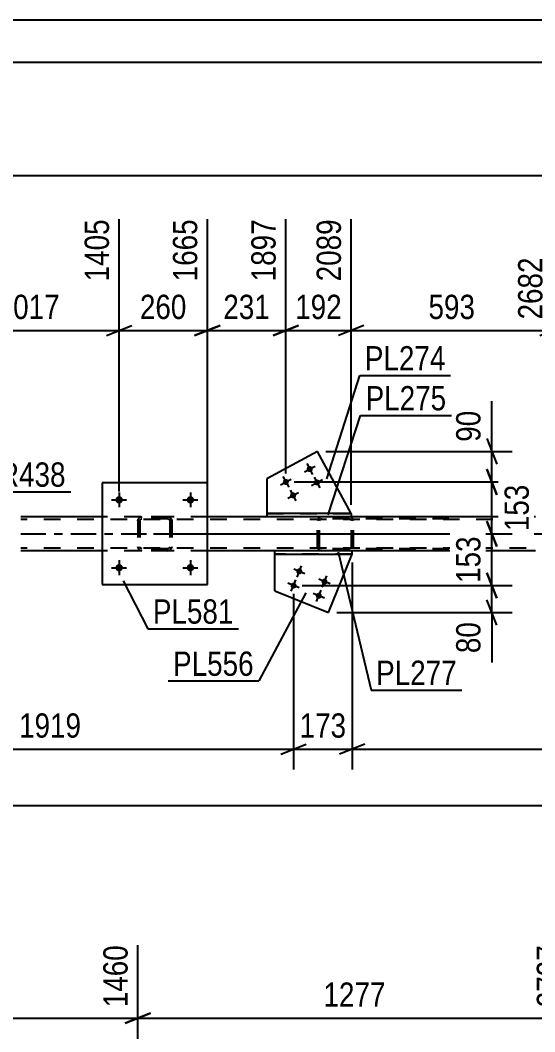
# Model space of a CAD drawing. Header units: millimetres. Extents: x -75 to 766, y -434 to 160.
# Drawn here: x 35.6 to 96.3, y 41.1 to 160.4 of the extents above; entities that cross this region are included whole.
import ezdxf

# ---------------------------------------------------------------- set-up
doc = ezdxf.new("R2010")
doc.units = ezdxf.units.MM
doc.linetypes.add('DXK_LINE_DOT2', pattern=[3.9198, 1.9599, -1.9599])
doc.linetypes.add('DXK_LINE_DOT3', pattern=[5.9187, 2.979, -0.9799, 0.9799, -0.9799])
doc.styles.add('Arial Narrow', font='ARIALN.TTF', dxfattribs={"height": 0.2})

# ---------------------------------------------------------------- blocks, each defined once
blk = doc.blocks.new('Unknown-814185074-1135')
at = {"color": 5, "linetype": 'Continuous'}
for p, q in [((766.44, 160.41), (-74.56, 160.41)), ((761.44, 155.41), (-69.56, 155.41))]:
    blk.add_line(p, q, dxfattribs=at)
blk = doc.blocks.new('Bolt-814185074-2458 - 2456')
at = {"linetype": 'Continuous'}
for points in [[(47.71, 103.86, -1), (46.83, 103.86, -1)], [(56.11, 103.86, -1), (55.23, 103.86, -1)]]:
    blk.add_hatch(color=1, dxfattribs=at).paths.add_polyline_path(points)
at = {"color": 1, "linetype": 'Continuous'}
for p, q in [((46.39, 103.86), (48.15, 103.86)), ((47.27, 104.74), (47.27, 102.98)), ((54.79, 103.86), (56.55, 103.86)), ((55.67, 104.74), (55.67, 102.98))]:
    blk.add_line(p, q, dxfattribs=at)
blk = doc.blocks.new('Bolt-814185074-2459 - 2456')
at = {"linetype": 'Continuous'}
for points in [[(47.71, 95.86, -1), (46.83, 95.86, -1)], [(56.11, 95.86, -1), (55.23, 95.86, -1)]]:
    blk.add_hatch(color=1, dxfattribs=at).paths.add_polyline_path(points)
at = {"color": 1, "linetype": 'Continuous'}
for p, q in [((47.27, 96.74), (47.27, 94.98)), ((55.67, 96.74), (55.67, 94.98)), ((46.39, 95.86), (48.15, 95.86)), ((54.79, 95.86), (56.55, 95.86))]:
    blk.add_line(p, q, dxfattribs=at)
blk = doc.blocks.new('Part-814185074-2602 - 2456')
at = {"color": 2, "linetype": 'Continuous'}
for p, q in [((45.27, 101.86), (35.67, 101.86)), ((64.67, 101.86), (57.67, 101.86)), ((96.35, 101.86), (74.61, 101.86)), ((45.27, 97.86), (35.67, 97.86)), ((65.63, 97.86), (57.67, 97.86)), ((96.35, 97.86), (74.73, 97.86))]:
    blk.add_line(p, q, dxfattribs=at)
at = {"color": 7, "linetype": 'DXK_LINE_DOT2'}
for p, q in [((640.09, 101.54), (35.67, 101.54)), ((57.67, 101.86), (45.27, 101.86)), ((74.61, 101.86), (64.67, 101.86)), ((640.09, 98.18), (35.67, 98.18)), ((57.67, 97.86), (45.27, 97.86)), ((74.73, 97.86), (65.63, 97.86))]:
    blk.add_line(p, q, dxfattribs=at)
at = {"color": 7, "linetype": 'DXK_LINE_DOT3'}
blk.add_line((35.67, 99.86), (640.09, 99.86), dxfattribs=at)
blk = doc.blocks.new('Part-814185074-2496 - 2456')
at = {"color": 2, "linetype": 'Continuous'}
for p, q in [((57.67, 105.86), (45.27, 105.86)), ((45.27, 105.86), (45.27, 93.86)), ((57.67, 93.86), (57.67, 105.86)), ((45.27, 93.86), (57.67, 93.86))]:
    blk.add_line(p, q, dxfattribs=at)
blk = doc.blocks.new('Part-814185074-2497 - 2456')
at = {"color": 7, "linetype": 'DXK_LINE_DOT2'}
for p, q in [((49.47, 101.38), (49.5, 101.57)), ((49.5, 101.57), (49.47, 101.38)), ((49.47, 101.38), (49.47, 98.34)), ((49.71, 101.38), (49.72, 101.48)), ((49.71, 101.38), (49.71, 98.34)), ((49.72, 101.48), (49.78, 101.55)), ((49.76, 101.83), (49.95, 101.86)), ((49.95, 101.86), (49.76, 101.83)), ((49.78, 101.55), (49.85, 101.61)), ((49.85, 101.61), (49.95, 101.62)), ((52.99, 101.86), (49.95, 101.86)), ((52.99, 101.62), (49.95, 101.62)), ((52.99, 101.86), (53.17, 101.83)), ((53.17, 101.83), (52.99, 101.86)), ((52.99, 101.62), (53.08, 101.61)), ((53.08, 101.61), (53.16, 101.55)), ((53.16, 101.55), (53.21, 101.48)), ((53.21, 101.48), (53.23, 101.38)), ((53.23, 101.38), (53.23, 98.34)), ((53.43, 101.57), (53.47, 101.38)), ((53.47, 101.38), (53.43, 101.57)), ((53.47, 101.38), (53.47, 98.34)), ((49.5, 98.16), (49.47, 98.34)), ((49.47, 98.34), (49.5, 98.16)), ((49.72, 98.25), (49.71, 98.34)), ((49.78, 98.17), (49.72, 98.25)), ((49.95, 97.86), (49.76, 97.9)), ((49.76, 97.9), (49.95, 97.86)), ((49.85, 98.12), (49.78, 98.17)), ((49.95, 98.1), (49.85, 98.12)), ((52.99, 98.1), (49.95, 98.1)), ((52.99, 97.86), (49.95, 97.86)), ((53.08, 98.12), (52.99, 98.1)), ((53.17, 97.9), (52.99, 97.86)), ((52.99, 97.86), (53.17, 97.9)), ((53.16, 98.17), (53.08, 98.12)), ((53.21, 98.25), (53.16, 98.17)), ((53.23, 98.34), (53.21, 98.25)), ((53.47, 98.34), (53.43, 98.16)), ((53.43, 98.16), (53.47, 98.34))]:
    blk.add_line(p, q, dxfattribs=at)
at = {"color": 7, "linetype": 'DXK_LINE_DOT3'}
blk.add_line((51.47, 99.86), (51.47, 99.86), dxfattribs=at)
at = {"color": 7, "linetype": 'DXK_LINE_DOT2'}
for centre, start, end in [((49.95, 101.38), 112.5, 157.5), ((49.95, 101.38), 112.5, 157.5), ((52.99, 101.38), 22.5, 67.5), ((52.99, 101.38), 22.5, 67.5), ((49.95, 98.34), 202.5, 247.5), ((49.95, 98.34), 202.5, 247.5), ((52.99, 98.34), 292.5, 337.5), ((52.99, 98.34), 292.5, 337.5)]:
    blk.add_arc(centre, 0.48, start, end, dxfattribs=at)
blk = doc.blocks.new('Part-814185074-2658 - 2456')
at = {"color": 7, "linetype": 'DXK_LINE_DOT2'}
for p, q in [((70.67, 101.52), (70.64, 101.38)), ((70.64, 98.34), (70.64, 101.38)), ((70.68, 101.57), (70.67, 101.52)), ((70.9, 101.38), (70.91, 101.48)), ((70.9, 98.34), (70.9, 101.38)), ((70.91, 101.48), (70.97, 101.55)), ((71.15, 101.86), (70.96, 101.83)), ((70.97, 101.55), (71.05, 101.61)), ((71.05, 101.61), (71.15, 101.62)), ((86.14, 101.86), (71.15, 101.86)), ((86.14, 101.62), (71.15, 101.62)), ((74.58, 101.83), (74.39, 101.86)), ((74.39, 101.62), (74.48, 101.61)), ((74.48, 101.61), (74.57, 101.55)), ((74.57, 101.55), (74.62, 101.48)), ((74.62, 101.48), (74.64, 101.38)), ((74.64, 98.34), (74.64, 101.38)), ((74.87, 101.52), (74.86, 101.57)), ((74.9, 101.38), (74.87, 101.52)), ((74.9, 98.34), (74.9, 101.38)), ((70.64, 98.34), (70.66, 98.26)), ((70.66, 98.26), (70.68, 98.16)), ((70.91, 98.28), (70.9, 98.34)), ((70.91, 98.25), (70.91, 98.28)), ((70.97, 98.17), (70.91, 98.25)), ((70.96, 97.9), (71.15, 97.86)), ((71.05, 98.12), (70.97, 98.17)), ((71.15, 98.1), (71.05, 98.12)), ((86.14, 98.1), (71.15, 98.1)), ((86.14, 97.86), (71.15, 97.86)), ((74.48, 98.12), (74.39, 98.1)), ((74.39, 97.86), (74.58, 97.9)), ((74.57, 98.17), (74.48, 98.12)), ((74.62, 98.25), (74.57, 98.17)), ((74.62, 98.25), (74.63, 98.28)), ((74.63, 98.28), (74.64, 98.34)), ((74.86, 98.16), (74.88, 98.26)), ((74.88, 98.26), (74.9, 98.34))]:
    blk.add_line(p, q, dxfattribs=at)
for centre, start, end in [((71.13, 101.36), 110.7583, 155.68), ((74.41, 101.36), 24.32, 69.2417), ((71.13, 98.36), 204.32, 249.2417)]:
    blk.add_arc(centre, 0.496, start, end, dxfattribs=at)
blk = doc.blocks.new('Part-814185074-2702 - 2456')
at = {"color": 2, "linetype": 'Continuous'}
for p, q in [((65.63, 93.14), (65.63, 97.46)), ((71.93, 90.58), (74.73, 97.46)), ((65.63, 93.14), (71.93, 90.58))]:
    blk.add_line(p, q, dxfattribs=at)
at = {"color": 7, "linetype": 'DXK_LINE_DOT2'}
blk.add_line((74.73, 97.46), (65.63, 97.46), dxfattribs=at)
blk = doc.blocks.new('Part-814185074-2717 - 2456')
at = {"color": 2, "linetype": 'Continuous'}
for p, q in [((74.73, 97.86), (65.63, 97.86)), ((65.63, 97.46), (65.63, 97.86)), ((74.73, 97.46), (74.73, 97.86)), ((65.63, 97.46), (74.73, 97.46))]:
    blk.add_line(p, q, dxfattribs=at)
blk = doc.blocks.new('Bolt-814185074-2718 - 2456')
at = {"linetype": 'Continuous'}
for points in [[(68.17, 95.56, -1), (68.84, 95.29, -1)], [(71.14, 94.35, -1), (71.8, 94.08, -1)], [(67.49, 93.89, -1), (68.16, 93.62, -1)], [(70.46, 92.69, -1), (71.13, 92.42, -1)]]:
    blk.add_hatch(color=1, dxfattribs=at).paths.add_polyline_path(points)
at = {"color": 1, "linetype": 'Continuous'}
for p, q in [((69.17, 95.15), (67.84, 95.7)), ((68.24, 94.76), (68.78, 96.09)), ((67.56, 93.09), (68.1, 94.42)), ((72.14, 93.95), (70.8, 94.49)), ((71.2, 93.55), (71.74, 94.89)), ((68.5, 93.49), (67.16, 94.03)), ((70.52, 91.88), (71.06, 93.22)), ((71.46, 92.28), (70.13, 92.82))]:
    blk.add_line(p, q, dxfattribs=at)
blk = doc.blocks.new('Part-814185074-2733 - 2456')
at = {"color": 2, "linetype": 'Continuous'}
for p, q in [((70.64, 109.58), (64.67, 106.34)), ((74.61, 102.26), (70.64, 109.58)), ((64.67, 106.34), (64.67, 102.26))]:
    blk.add_line(p, q, dxfattribs=at)
at = {"color": 7, "linetype": 'DXK_LINE_DOT2'}
blk.add_line((64.67, 102.26), (74.61, 102.26), dxfattribs=at)
blk = doc.blocks.new('Part-814185074-2748 - 2456')
at = {"color": 2, "linetype": 'Continuous'}
for p, q in [((74.61, 102.26), (64.67, 102.26)), ((64.67, 102.26), (64.67, 101.86)), ((74.61, 101.86), (64.67, 101.86)), ((74.61, 102.26), (74.61, 101.86))]:
    blk.add_line(p, q, dxfattribs=at)
blk = doc.blocks.new('Bolt-814185074-2749 - 2456')
at = {"linetype": 'Continuous'}
for points in [[(70.05, 107.66, -1), (69.41, 107.32, -1)], [(67.23, 106.14, -1), (66.6, 105.8, -1)], [(70.9, 106.08, -1), (70.27, 105.74, -1)], [(68.09, 104.56, -1), (67.46, 104.21, -1)]]:
    blk.add_hatch(color=1, dxfattribs=at).paths.add_polyline_path(points)
at = {"color": 1, "linetype": 'Continuous'}
for p, q in [((69.1, 107.15), (70.36, 107.84)), ((69.39, 108.13), (70.07, 106.86)), ((66.28, 105.63), (67.55, 106.31)), ((66.57, 106.6), (67.26, 105.34)), ((69.95, 105.57), (71.22, 106.25)), ((70.24, 106.54), (70.93, 105.28)), ((67.43, 105.02), (68.11, 103.75)), ((67.14, 104.04), (68.4, 104.73))]:
    blk.add_line(p, q, dxfattribs=at)
blk = doc.blocks.new('StraightDimension-814185074-11595 - 2456')
at = {"color": 7, "linetype": 'Continuous'}
for p, q in [((47.27, 104.86), (47.27, 136.94)), ((57.67, 102.86), (57.67, 136.94)), ((45.77, 123.23), (48.77, 124.43)), ((59.17, 124.43), (56.17, 123.23)), ((47.27, 123.83), (57.67, 123.83))]:
    blk.add_line(p, q, dxfattribs=at)
at = {"color": 0}
blk.add_wipeout([(55.81, 124.58), (55.81, 128.78), (49.12, 128.78), (49.12, 124.58)], dxfattribs=at)
at = {"color": 3, "style": 'Arial Narrow'}
blk.add_text('260', height=2.863, dxfattribs=at).set_placement((49.72, 125.18))
at = {"color": 0, "linetype": 'Continuous'}
blk.add_wipeout([(57.07, 137.54), (52.87, 137.54), (52.87, 129.03), (57.07, 129.03)], dxfattribs=at)
at = {"color": 3, "linetype": 'Continuous', "style": 'Arial Narrow'}
blk.add_text('1665', height=2.863, rotation=90.0002, dxfattribs=at).set_placement((56.47, 129.63))
blk = doc.blocks.new('StraightDimension-814185074-2942 - 2456')
at = {"color": 7, "linetype": 'Continuous'}
for p, q in [((10.44, 96.86), (10.44, 72.07)), ((67.83, 92.76), (67.83, 72.07)), ((11.94, 75.07), (8.94, 73.87)), ((10.44, 74.47), (67.83, 74.47)), ((66.33, 73.87), (69.33, 75.07))]:
    blk.add_line(p, q, dxfattribs=at)
at = {"color": 0}
blk.add_wipeout([(43.39, 75.22), (43.39, 79.42), (34.88, 79.42), (34.88, 75.22)], dxfattribs=at)
at = {"color": 3, "style": 'Arial Narrow'}
blk.add_text('1919', height=2.863, dxfattribs=at).set_placement((35.48, 75.82))
blk = doc.blocks.new('StraightDimension-814185074-2803 - 2456')
at = {"color": 7, "linetype": 'Continuous'}
blk.add_line((10.44, 67.82), (640.09, 67.82), dxfattribs=at)
blk = doc.blocks.new('StraightDimension-814185074-2931 - 2456')
at = {"color": 7, "linetype": 'Continuous'}
blk.add_line((9.8, 142.12), (640.73, 142.12), dxfattribs=at)
blk = doc.blocks.new('StraightDimension-814185074-2948 - 2456')
at = {"color": 7, "linetype": 'Continuous'}
for p, q in [((74.73, 96.46), (74.73, 72.07)), ((67.83, 92.76), (67.83, 72.07)), ((66.33, 73.87), (69.33, 75.07)), ((67.83, 74.47), (74.73, 74.47)), ((76.23, 75.07), (73.23, 73.87))]:
    blk.add_line(p, q, dxfattribs=at)
at = {"color": 0}
blk.add_wipeout([(74.62, 75.22), (74.62, 79.42), (67.94, 79.42), (67.94, 75.22)], dxfattribs=at)
at = {"color": 3, "style": 'Arial Narrow'}
blk.add_text('173', height=2.863, dxfattribs=at).set_placement((68.54, 75.82))
blk = doc.blocks.new('StraightDimension-814185074-2954 - 2456')
at = {"color": 7, "linetype": 'Continuous'}
for p, q in [((74.73, 96.46), (74.73, 72.07)), ((76.23, 75.07), (73.23, 73.87)), ((74.73, 74.47), (640.09, 74.47))]:
    blk.add_line(p, q, dxfattribs=at)
blk = doc.blocks.new('StraightDimension-814185074-2959 - 2456')
at = {"color": 7, "linetype": 'Continuous'}
for p, q in [((91.2, 109.58), (91.2, 115.49)), ((91.2, 109.58), (91.2, 115.49)), ((90.6, 111.08), (91.8, 108.08)), ((71.64, 109.58), (93.6, 109.58)), ((91.2, 105.97), (91.2, 109.58)), ((91.8, 104.47), (90.6, 107.47)), ((67.91, 105.97), (93.6, 105.97))]:
    blk.add_line(p, q, dxfattribs=at)
at = {"color": 0}
blk.add_wipeout([(90.45, 114.96), (86.25, 114.96), (86.25, 110.11), (90.45, 110.11)], dxfattribs=at)
at = {"color": 3, "style": 'Arial Narrow'}
blk.add_text('90', height=2.863, rotation=90.0002, dxfattribs=at).set_placement((89.85, 110.71))
blk = doc.blocks.new('StraightDimension-814185074-2970 - 2456')
at = {"color": 7, "linetype": 'Continuous'}
for p, q in [((90.6, 107.47), (91.8, 104.47)), ((67.91, 105.97), (94.05, 105.97)), ((91.2, 99.86), (91.2, 105.97)), ((91.8, 98.36), (90.6, 101.36)), ((51.31, 99.86), (94.05, 99.86))]:
    blk.add_line(p, q, dxfattribs=at)
at = {"color": 0}
blk.add_wipeout([(96.15, 106.26), (91.95, 106.26), (91.95, 99.57), (96.15, 99.57)], dxfattribs=at)
at = {"color": 3, "style": 'Arial Narrow'}
blk.add_text('153', height=2.863, rotation=90.0002, dxfattribs=at).set_placement((95.55, 100.17))
blk = doc.blocks.new('StraightDimension-814185074-2983 - 2456')
at = {"color": 7, "linetype": 'Continuous'}
for p, q in [((90.6, 101.36), (91.8, 98.36)), ((51.31, 99.86), (93.6, 99.86)), ((91.2, 93.76), (91.2, 99.86)), ((91.8, 92.26), (90.6, 95.26)), ((68.83, 93.76), (93.6, 93.76))]:
    blk.add_line(p, q, dxfattribs=at)
at = {"color": 0}
blk.add_wipeout([(90.45, 100.15), (86.25, 100.15), (86.25, 93.47), (90.45, 93.47)], dxfattribs=at)
at = {"color": 3, "style": 'Arial Narrow'}
blk.add_text('153', height=2.863, rotation=90.0002, dxfattribs=at).set_placement((89.85, 94.07))
blk = doc.blocks.new('StraightDimension-814185074-2996 - 2456')
at = {"color": 7, "linetype": 'Continuous'}
for p, q in [((90.6, 95.26), (91.8, 92.26)), ((68.83, 93.76), (93.6, 93.76)), ((91.2, 90.58), (91.2, 93.76)), ((91.8, 89.08), (90.6, 92.08)), ((72.93, 90.58), (93.6, 90.58)), ((91.2, 90.58), (91.2, 84.67)), ((91.2, 90.58), (91.2, 84.67))]:
    blk.add_line(p, q, dxfattribs=at)
at = {"color": 0}
blk.add_wipeout([(90.45, 90.05), (86.25, 90.05), (86.25, 85.19), (90.45, 85.19)], dxfattribs=at)
at = {"color": 3, "style": 'Arial Narrow'}
blk.add_text('80', height=2.863, rotation=90.0002, dxfattribs=at).set_placement((89.85, 85.79))
blk = doc.blocks.new('StraightDimension-814185074-11592 - 2456')
at = {"color": 7, "linetype": 'Continuous'}
for p, q in [((74.61, 103.26), (74.61, 136.94)), ((98.35, 104.86), (98.35, 132.44)), ((76.11, 124.43), (73.11, 123.23)), ((96.85, 123.23), (99.85, 124.43)), ((74.61, 123.83), (98.35, 123.83))]:
    blk.add_line(p, q, dxfattribs=at)
at = {"color": 0}
blk.add_wipeout([(89.82, 124.58), (89.82, 128.78), (83.13, 128.78), (83.13, 124.58)], dxfattribs=at)
at = {"color": 3, "style": 'Arial Narrow'}
blk.add_text('593', height=2.863, dxfattribs=at).set_placement((83.73, 125.18))
at = {"color": 0, "linetype": 'Continuous'}
blk.add_wipeout([(97.75, 133.04), (93.55, 133.04), (93.55, 124.53), (97.75, 124.53)], dxfattribs=at)
at = {"color": 3, "linetype": 'Continuous', "style": 'Arial Narrow'}
blk.add_text('2682', height=2.863, rotation=90.0002, dxfattribs=at).set_placement((97.15, 125.13))
blk = doc.blocks.new('StraightDimension-814185074-11593 - 2456')
at = {"color": 7, "linetype": 'Continuous'}
for p, q in [((66.91, 106.97), (66.91, 136.94)), ((74.61, 103.26), (74.61, 136.94)), ((65.41, 123.23), (68.41, 124.43)), ((76.11, 124.43), (73.11, 123.23)), ((66.91, 123.83), (74.61, 123.83))]:
    blk.add_line(p, q, dxfattribs=at)
at = {"color": 0}
blk.add_wipeout([(74.1, 124.58), (74.1, 128.78), (67.42, 128.78), (67.42, 124.58)], dxfattribs=at)
at = {"color": 3, "style": 'Arial Narrow'}
blk.add_text('192', height=2.863, dxfattribs=at).set_placement((68.02, 125.18))
at = {"color": 0, "linetype": 'Continuous'}
blk.add_wipeout([(74.01, 137.54), (69.81, 137.54), (69.81, 129.03), (74.01, 129.03)], dxfattribs=at)
at = {"color": 3, "linetype": 'Continuous', "style": 'Arial Narrow'}
blk.add_text('2089', height=2.863, rotation=90.0002, dxfattribs=at).set_placement((73.41, 129.63))
blk = doc.blocks.new('StraightDimension-814185074-11594 - 2456')
at = {"color": 7, "linetype": 'Continuous'}
for p, q in [((57.67, 102.86), (57.67, 136.94)), ((66.91, 106.97), (66.91, 136.94)), ((56.17, 123.23), (59.17, 124.43)), ((68.41, 124.43), (65.41, 123.23)), ((57.67, 123.83), (66.91, 123.83))]:
    blk.add_line(p, q, dxfattribs=at)
at = {"color": 0}
blk.add_wipeout([(65.63, 124.58), (65.63, 128.78), (58.95, 128.78), (58.95, 124.58)], dxfattribs=at)
at = {"color": 3, "style": 'Arial Narrow'}
blk.add_text('231', height=2.863, dxfattribs=at).set_placement((59.55, 125.18))
at = {"color": 0, "linetype": 'Continuous'}
blk.add_wipeout([(66.31, 137.54), (62.11, 137.54), (62.11, 129.03), (66.31, 129.03)], dxfattribs=at)
at = {"color": 3, "linetype": 'Continuous', "style": 'Arial Narrow'}
blk.add_text('1897', height=2.863, rotation=90.0002, dxfattribs=at).set_placement((65.71, 129.63))
blk = doc.blocks.new('StraightDimension-814185074-11596 - 2456')
at = {"color": 7, "linetype": 'Continuous'}
for p, q in [((47.27, 104.86), (47.27, 136.94)), ((25.97, 102.86), (25.97, 135.11)), ((27.47, 124.43), (24.47, 123.23)), ((45.77, 123.23), (48.77, 124.43)), ((25.97, 123.83), (47.27, 123.83))]:
    blk.add_line(p, q, dxfattribs=at)
at = {"color": 0, "linetype": 'Continuous'}
blk.add_wipeout([(46.67, 137.54), (42.47, 137.54), (42.47, 129.03), (46.67, 129.03)], dxfattribs=at)
at = {"color": 0}
blk.add_wipeout([(40.87, 124.58), (40.87, 128.78), (32.36, 128.78), (32.36, 124.58)], dxfattribs=at)
at = {"color": 3, "linetype": 'Continuous', "style": 'Arial Narrow'}
blk.add_text('1405', height=2.863, rotation=90.0002, dxfattribs=at).set_placement((46.07, 129.63))
at = {"color": 3, "style": 'Arial Narrow'}
blk.add_text('1017', height=2.863, dxfattribs=at).set_placement((32.96, 125.18))
blk = doc.blocks.new('StraightDimension-814185074-10523 - 3452')
at = {"color": 7, "linetype": 'Continuous'}
for p, q in [((49.47, 10.84), (49.47, 51.35)), ((100.55, 10.84), (100.55, 51.35)), ((50.97, 43.34), (47.97, 42.14)), ((99.05, 42.14), (102.05, 43.34)), ((49.47, 42.74), (100.55, 42.74))]:
    blk.add_line(p, q, dxfattribs=at)
at = {"color": 0}
blk.add_wipeout([(79.26, 43.49), (79.26, 47.69), (70.75, 47.69), (70.75, 43.49)], dxfattribs=at)
at = {"color": 3, "style": 'Arial Narrow'}
blk.add_text('1277', height=2.863, dxfattribs=at).set_placement((71.35, 44.09))
at = {"color": 0, "linetype": 'Continuous'}
blk.add_wipeout([(99.95, 51.95), (95.75, 51.95), (95.75, 43.44), (99.95, 43.44)], dxfattribs=at)
at = {"color": 3, "linetype": 'Continuous', "style": 'Arial Narrow'}
blk.add_text('2737', height=2.863, rotation=90.0002, dxfattribs=at).set_placement((99.35, 44.04))
blk = doc.blocks.new('StraightDimension-814185074-10524 - 3452')
at = {"color": 7, "linetype": 'Continuous'}
for p, q in [((7.33, 10.84), (7.33, 54.02)), ((49.47, 10.84), (49.47, 51.35)), ((8.83, 43.34), (5.83, 42.14)), ((47.97, 42.14), (50.97, 43.34)), ((7.33, 42.74), (49.47, 42.74))]:
    blk.add_line(p, q, dxfattribs=at)
at = {"color": 0}
blk.add_wipeout([(32.65, 43.49), (32.65, 47.69), (24.14, 47.69), (24.14, 43.49)], dxfattribs=at)
at = {"color": 3, "style": 'Arial Narrow'}
blk.add_text('1277', height=2.863, dxfattribs=at).set_placement((24.74, 44.09))
at = {"color": 0, "linetype": 'Continuous'}
blk.add_wipeout([(48.87, 51.95), (44.67, 51.95), (44.67, 43.44), (48.87, 43.44)], dxfattribs=at)
at = {"color": 3, "linetype": 'Continuous', "style": 'Arial Narrow'}
blk.add_text('1460', height=2.863, rotation=90.0002, dxfattribs=at).set_placement((48.27, 44.04))
blk = doc.blocks.new('Mark-814185074-2598 - 2456')
at = {"color": 30, "linetype": 'Continuous'}
for p, q in [((27.4, 100.78), (30.51, 104.81)), ((30.51, 104.81), (41.58, 104.81))]:
    blk.add_line(p, q, dxfattribs=at)
at = {"color": 0}
blk.add_wipeout([(40.98, 105.41), (40.98, 108.41), (31.11, 108.41), (31.11, 105.41)], dxfattribs=at)
blk.add_wipeout([(40.98, 105.41), (40.98, 108.41), (31.11, 108.41), (31.11, 105.41)], dxfattribs=at)
at = {"color": 3, "style": 'Arial Narrow'}
blk.add_text('TR438', height=2.863, dxfattribs=at).set_placement((31.11, 105.41))
blk = doc.blocks.new('Mark-814185074-2492 - 2456')
at = {"color": 30, "linetype": 'Continuous'}
for p, q in [((47.76, 94.31), (50.65, 88.66)), ((50.65, 88.66), (61.35, 88.66))]:
    blk.add_line(p, q, dxfattribs=at)
at = {"color": 0}
blk.add_wipeout([(60.75, 89.26), (60.75, 92.26), (51.25, 92.26), (51.25, 89.26)], dxfattribs=at)
blk.add_wipeout([(60.75, 89.26), (60.75, 92.26), (51.25, 92.26), (51.25, 89.26)], dxfattribs=at)
at = {"color": 3, "style": 'Arial Narrow'}
blk.add_text('PL581', height=2.863, dxfattribs=at).set_placement((51.25, 89.26))
blk = doc.blocks.new('Mark-814185074-2729 - 2456')
at = {"color": 30, "linetype": 'Continuous'}
for p, q in [((71.76, 106.35), (75.63, 118.52)), ((75.63, 118.52), (86.34, 118.52))]:
    blk.add_line(p, q, dxfattribs=at)
at = {"color": 0}
blk.add_wipeout([(85.74, 119.12), (85.74, 122.12), (76.23, 122.12), (76.23, 119.12)], dxfattribs=at)
blk.add_wipeout([(85.74, 119.12), (85.74, 122.12), (76.23, 122.12), (76.23, 119.12)], dxfattribs=at)
at = {"color": 3, "style": 'Arial Narrow'}
blk.add_text('PL274', height=2.863, dxfattribs=at).set_placement((76.23, 119.12))
blk = doc.blocks.new('Mark-814185074-2698 - 2456')
at = {"color": 30, "linetype": 'Continuous'}
for p in [(69.27, 92.91), (53.03, 82.51)]:
    blk.add_line(p, (63.74, 82.51), dxfattribs=at)
at = {"color": 0}
blk.add_wipeout([(63.14, 83.11), (63.14, 86.11), (53.63, 86.11), (53.63, 83.11)], dxfattribs=at)
blk.add_wipeout([(63.14, 83.11), (63.14, 86.11), (53.63, 86.11), (53.63, 83.11)], dxfattribs=at)
at = {"color": 3, "style": 'Arial Narrow'}
blk.add_text('PL556', height=2.863, dxfattribs=at).set_placement((53.63, 83.11))
blk = doc.blocks.new('Mark-814185074-2713 - 2456')
at = {"color": 30, "linetype": 'Continuous'}
for p, q in [((73.09, 97.75), (76.96, 81.44)), ((76.96, 81.44), (87.66, 81.44))]:
    blk.add_line(p, q, dxfattribs=at)
at = {"color": 0}
blk.add_wipeout([(87.06, 82.04), (87.06, 85.04), (77.56, 85.04), (77.56, 82.04)], dxfattribs=at)
blk.add_wipeout([(87.06, 82.04), (87.06, 85.04), (77.56, 85.04), (77.56, 82.04)], dxfattribs=at)
at = {"color": 3, "style": 'Arial Narrow'}
blk.add_text('PL277', height=2.863, dxfattribs=at).set_placement((77.56, 82.04))
blk = doc.blocks.new('Mark-814185074-2744 - 2456')
at = {"color": 30, "linetype": 'Continuous'}
for p, q in [((71.9, 102.09), (75.72, 113.81)), ((75.72, 113.81), (86.42, 113.81))]:
    blk.add_line(p, q, dxfattribs=at)
at = {"color": 0}
blk.add_wipeout([(85.82, 114.41), (85.82, 117.41), (76.32, 117.41), (76.32, 114.41)], dxfattribs=at)
blk.add_wipeout([(85.82, 114.41), (85.82, 117.41), (76.32, 117.41), (76.32, 114.41)], dxfattribs=at)
at = {"color": 3, "style": 'Arial Narrow'}
blk.add_text('PL275', height=2.863, dxfattribs=at).set_placement((76.32, 114.41))

msp = doc.modelspace()

# ---------------------------------------------------------------- block references
for name in ['Unknown-814185074-1135', 'Part-814185074-2733 - 2456', 'Bolt-814185074-2749 - 2456', 'Part-814185074-2496 - 2456', 'Part-814185074-2602 - 2456', 'Bolt-814185074-2458 - 2456', 'Part-814185074-2497 - 2456', 'Part-814185074-2748 - 2456', 'Part-814185074-2658 - 2456', 'Part-814185074-2717 - 2456', 'Bolt-814185074-2459 - 2456', 'Part-814185074-2702 - 2456', 'Bolt-814185074-2718 - 2456']:
    msp.add_blockref(name, (0, 0))

# ---------------------------------------------------------------- next in the draw order: block references
for name in ['StraightDimension-814185074-11595 - 2456', 'StraightDimension-814185074-2942 - 2456', 'StraightDimension-814185074-10523 - 3452']:
    msp.add_blockref(name, (0, 0))

# ---------------------------------------------------------------- next in the draw order: block references
for name in ['StraightDimension-814185074-2931 - 2456', 'StraightDimension-814185074-2803 - 2456', 'StraightDimension-814185074-10524 - 3452']:
    msp.add_blockref(name, (0, 0))

# ---------------------------------------------------------------- next in the draw order: block references
for name in ['StraightDimension-814185074-11596 - 2456', 'StraightDimension-814185074-2959 - 2456', 'StraightDimension-814185074-2948 - 2456']:
    msp.add_blockref(name, (0, 0))

# ---------------------------------------------------------------- next in the draw order: block references
for name in ['Mark-814185074-2598 - 2456', 'StraightDimension-814185074-2970 - 2456', 'StraightDimension-814185074-2954 - 2456']:
    msp.add_blockref(name, (0, 0))

# ---------------------------------------------------------------- next in the draw order: block references
for name in ['StraightDimension-814185074-11592 - 2456', 'StraightDimension-814185074-2983 - 2456']:
    msp.add_blockref(name, (0, 0))

# ---------------------------------------------------------------- next in the draw order: block references
for name in ['StraightDimension-814185074-11593 - 2456', 'Mark-814185074-2492 - 2456', 'StraightDimension-814185074-2996 - 2456']:
    msp.add_blockref(name, (0, 0))

# ---------------------------------------------------------------- next in the draw order: block references
for name in ['StraightDimension-814185074-11594 - 2456', 'Mark-814185074-2729 - 2456', 'Mark-814185074-2713 - 2456', 'Mark-814185074-2698 - 2456']:
    msp.add_blockref(name, (0, 0))

# ---------------------------------------------------------------- next in the draw order: block references
msp.add_blockref('Mark-814185074-2744 - 2456', (0, 0))

doc.saveas('drawing.dxf')
